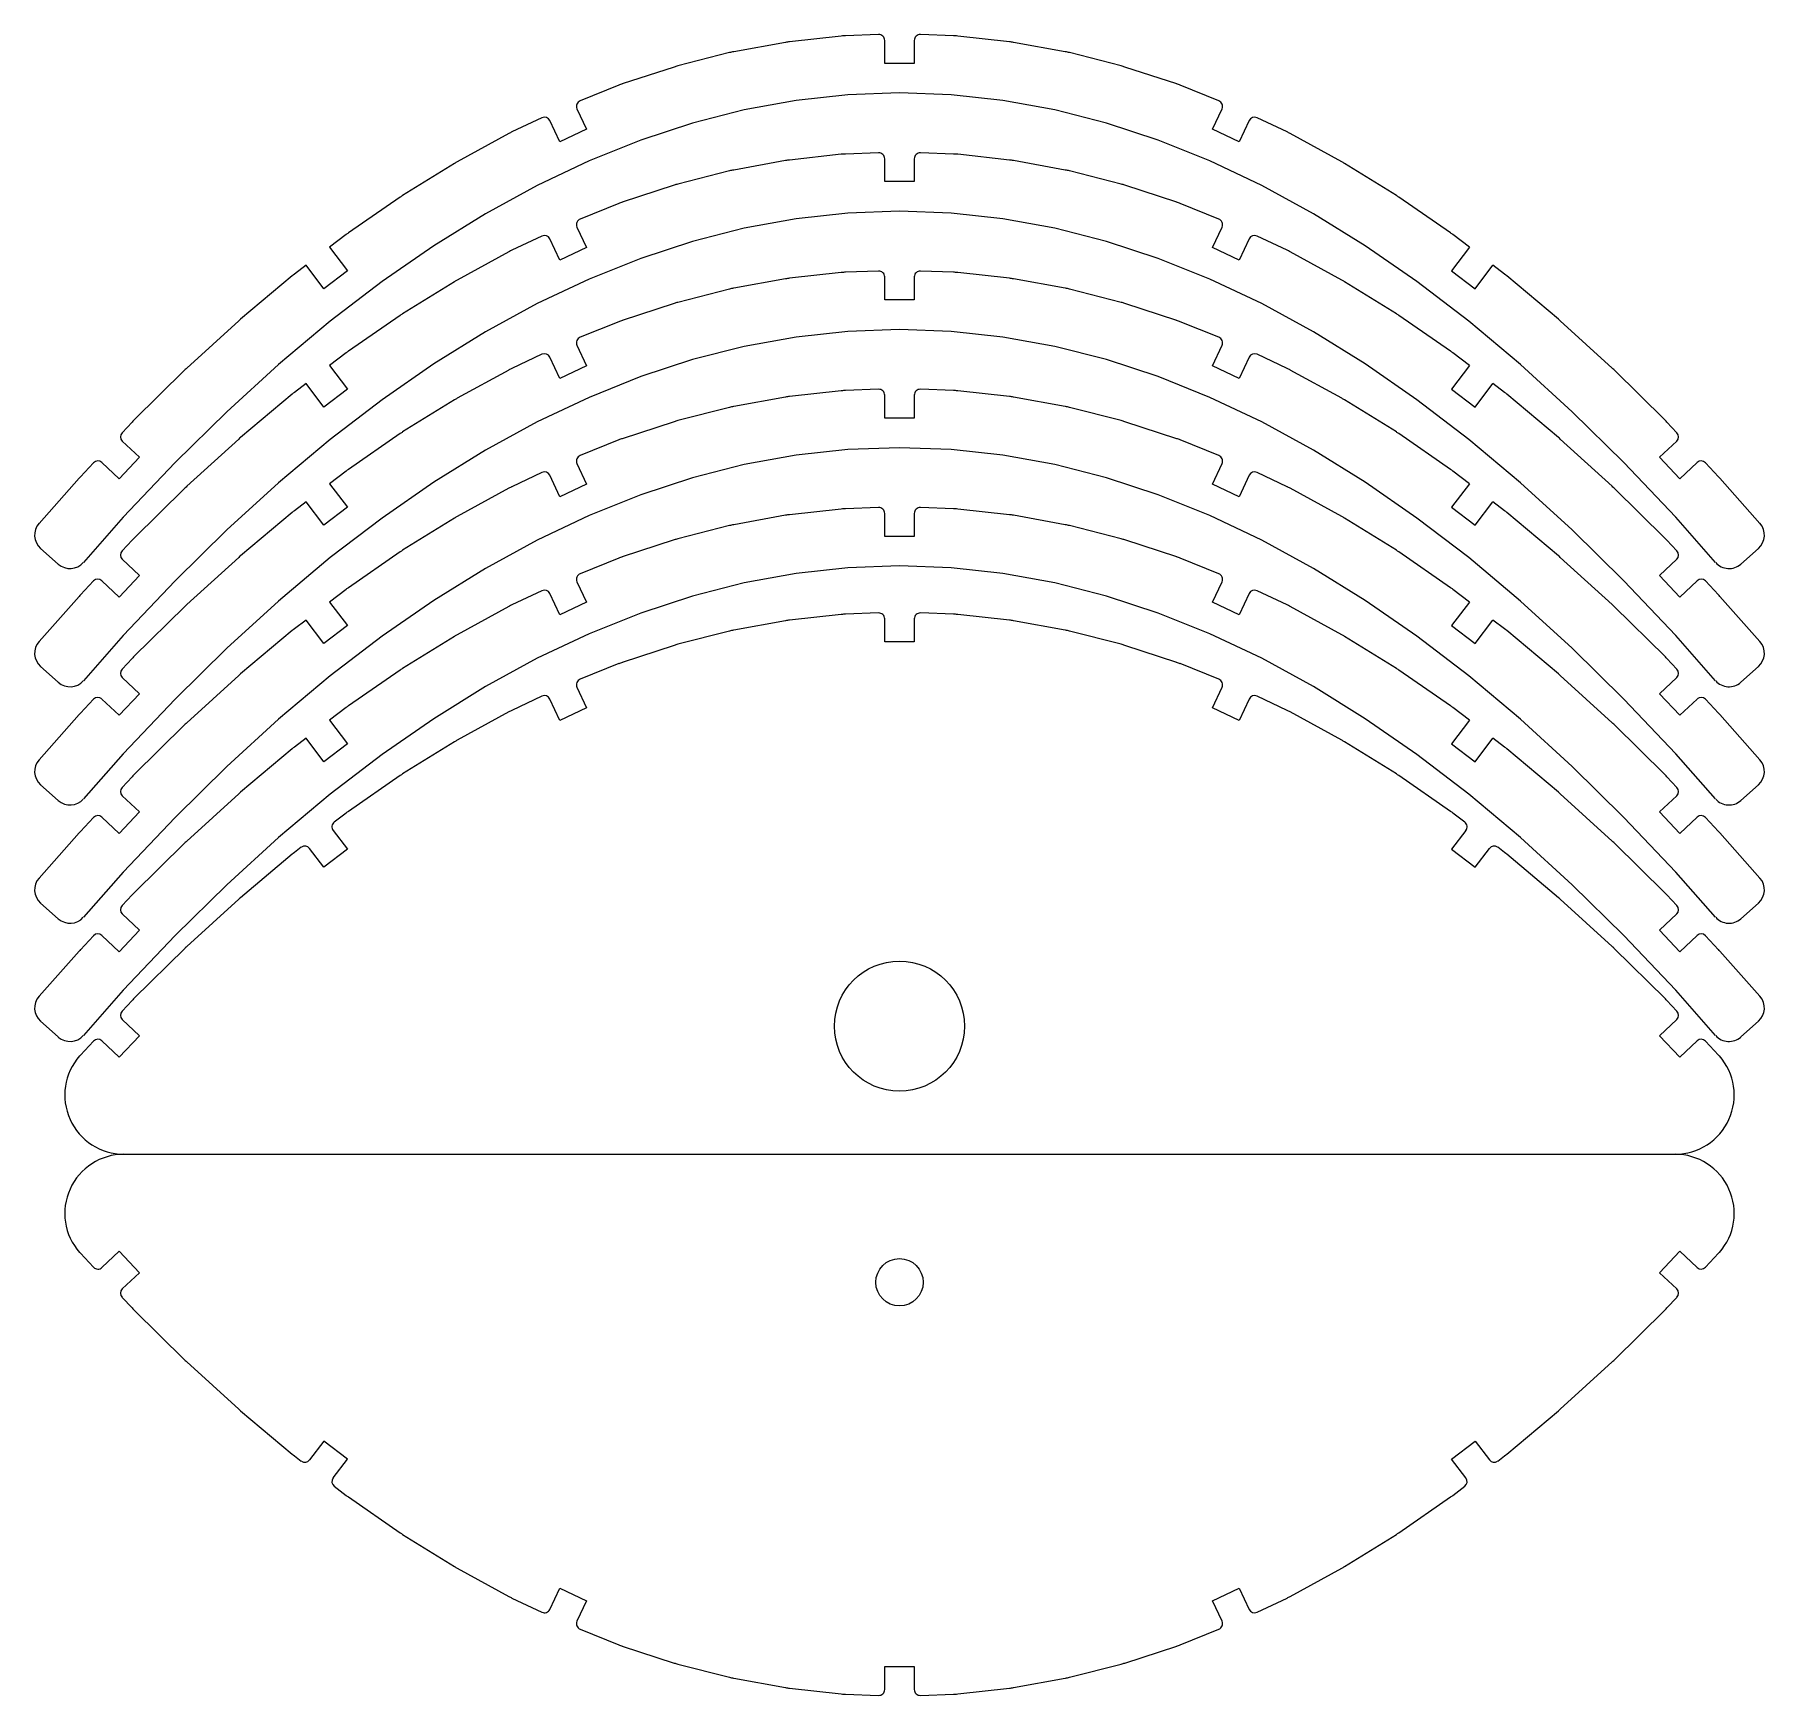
# Model space of a CAD drawing. Header units: millimetres. Extents: x 4 to 296, y 4 to 285.
import ezdxf

# ---------------------------------------------------------------- set-up
doc = ezdxf.new("R2010")
doc.units = ezdxf.units.MM
for name, color, linetype, lineweight, true_color in [('Rib', 7, 'CONTINUOUS', 0, 0x000000), ('Side - Angle', 7, 'CONTINUOUS', 0, 0x000000), ('Side - Rotation', 7, 'CONTINUOUS', 0, 0x000000)]:
    doc.layers.add(name, color=color, linetype=linetype, lineweight=lineweight, true_color=true_color)

msp = doc.modelspace()

# ---------------------------------------------------------------- linework, layer by layer
at = {"layer": 'Rib'}
for p, q in [((130.71, 283.84), (121.96, 282.24)), ((140.16, 284.9), (131.41, 283.94)), ((146.46, 285.15), (140.89, 284.95)), ((147.5, 280.28), (147.5, 284.16)), ((152.5, 284.16), (152.5, 280.28)), ((159.11, 284.95), (153.54, 285.15)), ((168.59, 283.94), (159.84, 284.9)), ((178.04, 282.24), (169.29, 283.84)), ((121.28, 282.1), (112.53, 279.86)), ((187.47, 279.86), (178.72, 282.1)), ((111.88, 279.67), (103.13, 276.8)), ((152.5, 280.28), (147.5, 280.28)), ((196.87, 276.8), (188.12, 279.67)), ((102.53, 276.58), (95.98, 273.96)), ((150, 275.28), (141.25, 274.96)), ((158.75, 274.96), (150, 275.28)), ((204.02, 273.96), (197.47, 276.58)), ((95.45, 272.6), (97.1, 269.13)), ((123.75, 272.41), (115, 270.17)), ((132.5, 274), (123.75, 272.41)), ((141.25, 274.96), (132.5, 274)), ((167.5, 274), (158.75, 274.96)), ((176.25, 272.41), (167.5, 274)), ((185, 270.17), (176.25, 272.41)), ((202.9, 269.13), (204.55, 272.6)), ((89.53, 271.08), (84.47, 268.68)), ((92.58, 266.99), (90.86, 270.61)), ((97.1, 269.13), (92.58, 266.99)), ((115, 270.17), (106.25, 267.3)), ((193.75, 267.3), (185, 270.17)), ((207.42, 266.99), (202.9, 269.13)), ((209.14, 270.61), (207.42, 266.99)), ((215.53, 268.68), (210.47, 271.08)), ((83.95, 268.42), (75.2, 263.63)), ((106.25, 267.3), (97.5, 263.79)), ((202.5, 263.79), (193.75, 267.3)), ((224.8, 263.63), (216.05, 268.42)), ((74.73, 263.36), (65.98, 257.94)), ((97.5, 263.79), (88.75, 259.65)), ((130.71, 263.84), (121.96, 262.24)), ((140.16, 264.9), (131.41, 263.94)), ((146.46, 265.15), (140.89, 264.95)), ((147.5, 260.28), (147.5, 264.16)), ((152.5, 264.16), (152.5, 260.28)), ((159.11, 264.95), (153.54, 265.15)), ((168.59, 263.94), (159.84, 264.9)), ((178.04, 262.24), (169.29, 263.84)), ((211.25, 259.65), (202.5, 263.79)), ((234.02, 257.94), (225.27, 263.36)), ((121.28, 262.1), (112.53, 259.86)), ((187.47, 259.86), (178.72, 262.1)), ((65.56, 257.66), (56.81, 251.6)), ((88.75, 259.65), (80, 254.86)), ((111.88, 259.67), (103.13, 256.8)), ((152.5, 260.28), (147.5, 260.28)), ((196.87, 256.8), (188.12, 259.67)), ((220, 254.86), (211.25, 259.65)), ((243.19, 251.6), (234.44, 257.66)), ((80, 254.86), (71.25, 249.44)), ((102.53, 256.58), (95.98, 253.96)), ((141.25, 254.96), (132.5, 254)), ((150, 255.28), (141.25, 254.96)), ((158.75, 254.96), (150, 255.28)), ((167.5, 254), (158.75, 254.96)), ((204.02, 253.96), (197.47, 256.58)), ((228.75, 249.44), (220, 254.86)), ((95.45, 252.6), (97.1, 249.13)), ((123.75, 252.41), (115, 250.17)), ((132.5, 254), (123.75, 252.41)), ((176.25, 252.41), (167.5, 254)), ((185, 250.17), (176.25, 252.41)), ((202.9, 249.13), (204.55, 252.6)), ((56.42, 251.32), (53.61, 249.17)), ((53.61, 249.17), (56.65, 245.2)), ((71.25, 249.44), (62.5, 243.38)), ((89.53, 251.08), (84.47, 248.68)), ((92.58, 246.99), (90.86, 250.61)), ((97.1, 249.13), (92.58, 246.99)), ((115, 250.17), (106.25, 247.3)), ((193.75, 247.3), (185, 250.17)), ((207.42, 246.99), (202.9, 249.13)), ((209.14, 250.61), (207.42, 246.99)), ((215.53, 248.68), (210.47, 251.08)), ((237.5, 243.38), (228.75, 249.44)), ((246.39, 249.17), (243.35, 245.2)), ((246.39, 249.17), (243.58, 251.32)), ((49.64, 246.13), (47.67, 244.62)), ((52.68, 242.16), (49.64, 246.13)), ((83.95, 248.42), (75.2, 243.63)), ((106.25, 247.3), (97.5, 243.79)), ((202.5, 243.79), (193.75, 247.3)), ((224.8, 243.63), (216.05, 248.42)), ((247.32, 242.16), (250.36, 246.13)), ((252.33, 244.62), (250.36, 246.13)), ((47.32, 244.34), (38.57, 237)), ((56.65, 245.2), (52.68, 242.16)), ((62.5, 243.38), (53.75, 236.68)), ((74.73, 243.36), (65.98, 237.94)), ((97.5, 243.79), (88.75, 239.65)), ((130.71, 243.84), (121.96, 242.24)), ((140.16, 244.9), (131.41, 243.94)), ((146.46, 245.15), (140.89, 244.95)), ((147.5, 240.28), (147.5, 244.16)), ((152.5, 244.16), (152.5, 240.28)), ((159.11, 244.95), (153.54, 245.15)), ((168.59, 243.94), (159.84, 244.9)), ((178.04, 242.24), (169.29, 243.84)), ((211.25, 239.65), (202.5, 243.79)), ((234.02, 237.94), (225.27, 243.36)), ((246.25, 236.68), (237.5, 243.38)), ((243.35, 245.2), (247.32, 242.16)), ((261.43, 237), (252.68, 244.34)), ((121.28, 242.1), (112.53, 239.86)), ((152.5, 240.28), (147.5, 240.28)), ((187.47, 239.86), (178.72, 242.1)), ((65.56, 237.66), (56.81, 231.6)), ((88.75, 239.65), (80, 234.86)), ((111.88, 239.67), (103.13, 236.8)), ((196.87, 236.8), (188.12, 239.67)), ((220, 234.86), (211.25, 239.65)), ((243.19, 231.6), (234.44, 237.66)), ((38.26, 236.73), (29.51, 228.75)), ((53.75, 236.68), (45, 229.34)), ((80, 234.86), (71.25, 229.44)), ((102.53, 236.58), (95.98, 233.96)), ((141.25, 234.96), (132.5, 234)), ((150, 235.28), (141.25, 234.96)), ((158.75, 234.96), (150, 235.28)), ((167.5, 234), (158.75, 234.96)), ((204.02, 233.96), (197.47, 236.58)), ((228.75, 229.44), (220, 234.86)), ((255, 229.34), (246.25, 236.68)), ((270.49, 228.75), (261.74, 236.73)), ((56.42, 231.32), (53.61, 229.17)), ((89.53, 231.08), (84.47, 228.68)), ((95.45, 232.6), (97.1, 229.13)), ((123.75, 232.41), (115, 230.17)), ((132.5, 234), (123.75, 232.41)), ((176.25, 232.41), (167.5, 234)), ((185, 230.17), (176.25, 232.41)), ((202.9, 229.13), (204.55, 232.6)), ((215.53, 228.68), (210.47, 231.08)), ((246.39, 229.17), (243.58, 231.32)), ((29.23, 228.49), (20.48, 219.88)), ((45, 229.34), (36.25, 221.36)), ((53.61, 229.17), (56.65, 225.2)), ((71.25, 229.44), (62.5, 223.38)), ((83.95, 228.42), (75.2, 223.63)), ((92.58, 226.99), (90.86, 230.61)), ((97.1, 229.13), (92.58, 226.99)), ((115, 230.17), (106.25, 227.3)), ((193.75, 227.3), (185, 230.17)), ((207.42, 226.99), (202.9, 229.13)), ((209.14, 230.61), (207.42, 226.99)), ((224.8, 223.63), (216.05, 228.42)), ((237.5, 223.38), (228.75, 229.44)), ((246.39, 229.17), (243.35, 225.2)), ((263.75, 221.36), (255, 229.34)), ((279.52, 219.88), (270.77, 228.49)), ((49.64, 226.13), (47.67, 224.62)), ((52.68, 222.16), (49.64, 226.13)), ((106.25, 227.3), (97.5, 223.79)), ((202.5, 223.79), (193.75, 227.3)), ((247.32, 222.16), (250.36, 226.13)), ((252.33, 224.62), (250.36, 226.13)), ((47.32, 224.34), (38.57, 217)), ((56.65, 225.2), (52.68, 222.16)), ((62.5, 223.38), (53.75, 216.68)), ((74.73, 223.36), (65.98, 217.94)), ((97.5, 223.79), (88.75, 219.65)), ((130.71, 223.84), (121.96, 222.24)), ((140.16, 224.9), (131.41, 223.94)), ((146.46, 225.15), (140.89, 224.95)), ((147.5, 220.28), (147.5, 224.16)), ((152.5, 224.16), (152.5, 220.28)), ((159.11, 224.95), (153.54, 225.15)), ((168.59, 223.94), (159.84, 224.9)), ((178.04, 222.24), (169.29, 223.84)), ((211.25, 219.65), (202.5, 223.79)), ((234.02, 217.94), (225.27, 223.36)), ((246.25, 216.68), (237.5, 223.38)), ((243.35, 225.2), (247.32, 222.16)), ((261.43, 217), (252.68, 224.34)), ((20.23, 219.62), (18.53, 217.82)), ((36.25, 221.36), (27.5, 212.75)), ((88.75, 219.65), (80, 214.86)), ((111.88, 219.67), (103.13, 216.8)), ((121.28, 222.1), (112.53, 219.86)), ((152.5, 220.28), (147.5, 220.28)), ((187.47, 219.86), (178.72, 222.1)), ((196.87, 216.8), (188.12, 219.67)), ((220, 214.86), (211.25, 219.65)), ((272.5, 212.75), (263.75, 221.36)), ((281.47, 217.82), (279.77, 219.62)), ((38.26, 216.73), (29.51, 208.75)), ((53.75, 216.68), (45, 209.34)), ((65.56, 217.66), (56.81, 211.6)), ((102.53, 216.58), (95.98, 213.96)), ((204.02, 213.96), (197.47, 216.58)), ((243.19, 211.6), (234.44, 217.66)), ((255, 209.34), (246.25, 216.68)), ((270.49, 208.75), (261.74, 216.73)), ((21.48, 213.66), (18.04, 210.02)), ((18.57, 216.41), (21.48, 213.66)), ((80, 214.86), (71.25, 209.44)), ((132.5, 214), (123.75, 212.41)), ((141.25, 214.96), (132.5, 214)), ((150, 215.28), (141.25, 214.96)), ((158.75, 214.96), (150, 215.28)), ((167.5, 214), (158.75, 214.96)), ((176.25, 212.41), (167.5, 214)), ((228.75, 209.44), (220, 214.86)), ((278.52, 213.66), (281.43, 216.41)), ((281.96, 210.02), (278.52, 213.66)), ((13.72, 212.73), (11.48, 210.37)), ((18.04, 210.02), (15.13, 212.77)), ((27.5, 212.75), (18.75, 203.5)), ((56.42, 211.32), (53.61, 209.17)), ((89.53, 211.08), (84.47, 208.68)), ((92.58, 206.99), (90.86, 210.61)), ((95.45, 212.6), (97.1, 209.13)), ((123.75, 212.41), (115, 210.17)), ((185, 210.17), (176.25, 212.41)), ((202.9, 209.13), (204.55, 212.6)), ((209.14, 210.61), (207.42, 206.99)), ((215.53, 208.68), (210.47, 211.08)), ((246.39, 209.17), (243.58, 211.32)), ((281.25, 203.5), (272.5, 212.75)), ((284.87, 212.77), (281.96, 210.02)), ((288.52, 210.37), (286.28, 212.73)), ((11.26, 210.13), (4.5, 202.48)), ((29.23, 208.49), (20.48, 199.88)), ((45, 209.34), (36.25, 201.36)), ((53.61, 209.17), (56.65, 205.2)), ((71.25, 209.44), (62.5, 203.38)), ((83.95, 208.42), (75.2, 203.63)), ((97.1, 209.13), (92.58, 206.99)), ((115, 210.17), (106.25, 207.3)), ((193.75, 207.3), (185, 210.17)), ((207.42, 206.99), (202.9, 209.13)), ((224.8, 203.63), (216.05, 208.42)), ((237.5, 203.38), (228.75, 209.44)), ((246.39, 209.17), (243.35, 205.2)), ((263.75, 201.36), (255, 209.34)), ((279.52, 199.88), (270.77, 208.49)), ((295.5, 202.48), (288.74, 210.13)), ((49.64, 206.13), (47.67, 204.62)), ((52.68, 202.16), (49.64, 206.13)), ((56.65, 205.2), (52.68, 202.16)), ((106.25, 207.3), (97.5, 203.79)), ((140.16, 204.9), (131.41, 203.94)), ((146.46, 205.15), (140.89, 204.95)), ((159.11, 204.95), (153.54, 205.15)), ((168.59, 203.94), (159.84, 204.9)), ((202.5, 203.79), (193.75, 207.3)), ((243.35, 205.2), (247.32, 202.16)), ((247.32, 202.16), (250.36, 206.13)), ((252.33, 204.62), (250.36, 206.13)), ((18.75, 203.5), (11.99, 195.86)), ((47.32, 204.34), (38.57, 197)), ((62.5, 203.38), (53.75, 196.68)), ((74.73, 203.36), (65.98, 197.94)), ((97.5, 203.79), (88.75, 199.65)), ((121.28, 202.1), (112.53, 199.86)), ((130.71, 203.84), (121.96, 202.24)), ((147.5, 200.28), (147.5, 204.16)), ((152.5, 204.16), (152.5, 200.28)), ((178.04, 202.24), (169.29, 203.84)), ((187.47, 199.86), (178.72, 202.1)), ((211.25, 199.65), (202.5, 203.79)), ((234.02, 197.94), (225.27, 203.36)), ((246.25, 196.68), (237.5, 203.38)), ((261.43, 197), (252.68, 204.34)), ((288.01, 195.86), (281.25, 203.5)), ((20.23, 199.62), (18.53, 197.82)), ((36.25, 201.36), (27.5, 192.75)), ((88.75, 199.65), (80, 194.86)), ((111.88, 199.67), (103.13, 196.8)), ((152.5, 200.28), (147.5, 200.28)), ((196.87, 196.8), (188.12, 199.67)), ((220, 194.86), (211.25, 199.65)), ((272.5, 192.75), (263.75, 201.36)), ((281.47, 197.82), (279.77, 199.62)), ((7.75, 195.6), (4.76, 198.25)), ((18.57, 196.41), (21.48, 193.66)), ((38.26, 196.73), (29.51, 188.75)), ((53.75, 196.68), (45, 189.34)), ((65.56, 197.66), (56.81, 191.6)), ((102.53, 196.58), (95.98, 193.96)), ((204.02, 193.96), (197.47, 196.58)), ((243.19, 191.6), (234.44, 197.66)), ((255, 189.34), (246.25, 196.68)), ((270.49, 188.75), (261.74, 196.73)), ((278.52, 193.66), (281.43, 196.41)), ((295.24, 198.25), (292.25, 195.6)), ((21.48, 193.66), (18.04, 190.02)), ((80, 194.86), (71.25, 189.44)), ((132.5, 194), (123.75, 192.41)), ((141.25, 194.96), (132.5, 194)), ((150, 195.28), (141.25, 194.96)), ((158.75, 194.96), (150, 195.28)), ((167.5, 194), (158.75, 194.96)), ((176.25, 192.41), (167.5, 194)), ((228.75, 189.44), (220, 194.86)), ((281.96, 190.02), (278.52, 193.66)), ((13.72, 192.73), (11.48, 190.37)), ((18.04, 190.02), (15.13, 192.77)), ((27.5, 192.75), (18.75, 183.5)), ((56.42, 191.32), (53.61, 189.17)), ((89.53, 191.08), (84.47, 188.68)), ((92.58, 186.99), (90.86, 190.61)), ((95.45, 192.6), (97.1, 189.13)), ((115, 190.17), (106.25, 187.3)), ((123.75, 192.41), (115, 190.17)), ((185, 190.17), (176.25, 192.41)), ((193.75, 187.3), (185, 190.17)), ((202.9, 189.13), (204.55, 192.6)), ((209.14, 190.61), (207.42, 186.99)), ((215.53, 188.68), (210.47, 191.08)), ((246.39, 189.17), (243.58, 191.32)), ((281.25, 183.5), (272.5, 192.75)), ((284.87, 192.77), (281.96, 190.02)), ((288.52, 190.37), (286.28, 192.73)), ((11.26, 190.13), (4.5, 182.48)), ((29.23, 188.49), (20.48, 179.88)), ((45, 189.34), (36.25, 181.36)), ((53.61, 189.17), (56.65, 185.2)), ((71.25, 189.44), (62.5, 183.38)), ((83.95, 188.42), (75.2, 183.63)), ((97.1, 189.13), (92.58, 186.99)), ((106.25, 187.3), (97.5, 183.79)), ((202.5, 183.79), (193.75, 187.3)), ((207.42, 186.99), (202.9, 189.13)), ((224.8, 183.63), (216.05, 188.42)), ((237.5, 183.38), (228.75, 189.44)), ((246.39, 189.17), (243.35, 185.2)), ((263.75, 181.36), (255, 189.34)), ((279.52, 179.88), (270.77, 188.49)), ((295.5, 182.48), (288.74, 190.13)), ((47.32, 184.34), (38.57, 177)), ((49.64, 186.13), (47.67, 184.62)), ((52.68, 182.16), (49.64, 186.13)), ((56.65, 185.2), (52.68, 182.16)), ((243.35, 185.2), (247.32, 182.16)), ((247.32, 182.16), (250.36, 186.13)), ((252.33, 184.62), (250.36, 186.13)), ((261.43, 177), (252.68, 184.34)), ((18.75, 183.5), (11.99, 175.86)), ((36.25, 181.36), (27.5, 172.75)), ((62.5, 183.38), (53.75, 176.68)), ((74.73, 183.36), (65.98, 177.94)), ((97.5, 183.79), (88.75, 179.65)), ((211.25, 179.65), (202.5, 183.79)), ((234.02, 177.94), (225.27, 183.36)), ((246.25, 176.68), (237.5, 183.38)), ((272.5, 172.75), (263.75, 181.36)), ((288.01, 175.86), (281.25, 183.5)), ((20.23, 179.62), (18.53, 177.82)), ((88.75, 179.65), (80, 174.86)), ((220, 174.86), (211.25, 179.65)), ((281.47, 177.82), (279.77, 179.62)), ((7.75, 175.6), (4.76, 178.25)), ((18.57, 176.41), (21.48, 173.66)), ((38.26, 176.73), (29.51, 168.75)), ((53.75, 176.68), (45, 169.34)), ((65.56, 177.66), (56.81, 171.6)), ((243.19, 171.6), (234.44, 177.66)), ((255, 169.34), (246.25, 176.68)), ((270.49, 168.75), (261.74, 176.73)), ((278.52, 173.66), (281.43, 176.41)), ((295.24, 178.25), (292.25, 175.6)), ((13.72, 172.73), (11.48, 170.37)), ((18.04, 170.02), (15.13, 172.77)), ((21.48, 173.66), (18.04, 170.02)), ((27.5, 172.75), (18.75, 163.5)), ((80, 174.86), (71.25, 169.44)), ((228.75, 169.44), (220, 174.86)), ((281.25, 163.5), (272.5, 172.75)), ((281.96, 170.02), (278.52, 173.66)), ((284.87, 172.77), (281.96, 170.02)), ((288.52, 170.37), (286.28, 172.73)), ((11.26, 170.13), (4.5, 162.48)), ((56.42, 171.32), (53.61, 169.17)), ((246.39, 169.17), (243.58, 171.32)), ((295.5, 162.48), (288.74, 170.13)), ((29.23, 168.49), (20.48, 159.88)), ((45, 169.34), (36.25, 161.36)), ((53.61, 169.17), (56.65, 165.2)), ((71.25, 169.44), (62.5, 163.38)), ((237.5, 163.38), (228.75, 169.44)), ((246.39, 169.17), (243.35, 165.2)), ((263.75, 161.36), (255, 169.34)), ((279.52, 159.88), (270.77, 168.49)), ((47.32, 164.34), (38.57, 157)), ((49.64, 166.13), (47.67, 164.62)), ((52.68, 162.16), (49.64, 166.13)), ((56.65, 165.2), (52.68, 162.16)), ((243.35, 165.2), (247.32, 162.16)), ((247.32, 162.16), (250.36, 166.13)), ((252.33, 164.62), (250.36, 166.13)), ((261.43, 157), (252.68, 164.34)), ((18.75, 163.5), (11.99, 155.86)), ((36.25, 161.36), (27.5, 152.75)), ((62.5, 163.38), (53.75, 156.68)), ((246.25, 156.68), (237.5, 163.38)), ((272.5, 152.75), (263.75, 161.36)), ((288.01, 155.86), (281.25, 163.5)), ((7.75, 155.6), (4.76, 158.25)), ((20.23, 159.62), (18.53, 157.82)), ((281.47, 157.82), (279.77, 159.62)), ((295.24, 158.25), (292.25, 155.6)), ((18.57, 156.41), (21.48, 153.66)), ((38.26, 156.73), (29.51, 148.75)), ((53.75, 156.68), (45, 149.34)), ((255, 149.34), (246.25, 156.68)), ((270.49, 148.75), (261.74, 156.73)), ((278.52, 153.66), (281.43, 156.41)), ((13.72, 152.73), (11.48, 150.37)), ((18.04, 150.02), (15.13, 152.77)), ((21.48, 153.66), (18.04, 150.02)), ((27.5, 152.75), (18.75, 143.5)), ((281.25, 143.5), (272.5, 152.75)), ((281.96, 150.02), (278.52, 153.66)), ((284.87, 152.77), (281.96, 150.02)), ((288.52, 150.37), (286.28, 152.73)), ((11.26, 150.13), (4.5, 142.48)), ((45, 149.34), (36.25, 141.36)), ((263.75, 141.36), (255, 149.34)), ((295.5, 142.48), (288.74, 150.13)), ((29.23, 148.49), (20.48, 139.88)), ((279.52, 139.88), (270.77, 148.49)), ((18.75, 143.5), (11.99, 135.86)), ((288.01, 135.86), (281.25, 143.5)), ((36.25, 141.36), (27.5, 132.75)), ((272.5, 132.75), (263.75, 141.36)), ((7.75, 135.6), (4.76, 138.25)), ((20.23, 139.62), (18.53, 137.82)), ((281.47, 137.82), (279.77, 139.62)), ((295.24, 138.25), (292.25, 135.6)), ((18.57, 136.41), (21.48, 133.66)), ((278.52, 133.66), (281.43, 136.41)), ((13.72, 132.73), (11.48, 130.37)), ((18.04, 130.02), (15.13, 132.77)), ((21.48, 133.66), (18.04, 130.02)), ((27.5, 132.75), (18.75, 123.5)), ((281.25, 123.5), (272.5, 132.75)), ((281.96, 130.02), (278.52, 133.66)), ((284.87, 132.77), (281.96, 130.02)), ((288.52, 130.37), (286.28, 132.73)), ((11.26, 130.13), (4.5, 122.48)), ((295.5, 122.48), (288.74, 130.13)), ((18.75, 123.5), (11.99, 115.86)), ((288.01, 115.86), (281.25, 123.5)), ((7.75, 115.6), (4.76, 118.25)), ((295.24, 118.25), (292.25, 115.6))]:
    msp.add_line(p, q, dxfattribs=at)
for centre, radius, start, end in [((132.5, 274), 10, 96.2419, 100.3311), ((141.25, 274.96), 10, 92.088, 96.2419), ((146.5, 284.16), 1, 360, 92.088), ((153.5, 284.16), 1, 87.912, 180), ((158.75, 274.96), 10, 83.7581, 87.912), ((167.5, 274), 10, 79.6689, 83.7581), ((123.75, 272.41), 10, 100.3311, 104.3168), ((176.25, 272.41), 10, 75.6832, 79.6689), ((115, 270.17), 10, 104.3168, 108.166), ((185, 270.17), 10, 71.834, 75.6832), ((106.25, 267.3), 10, 108.166, 111.8528), ((193.75, 267.3), 10, 68.1472, 71.834), ((96.36, 273.03), 1, 111.8528, 205.359), ((203.64, 273.03), 1, 334.641, 68.1472), ((89.96, 270.18), 1, 25.359, 115.359), ((210.04, 270.18), 1, 64.641, 154.641), ((88.75, 259.65), 10, 115.359, 118.6731), ((211.25, 259.65), 10, 61.3269, 64.641), ((80, 254.86), 10, 118.6731, 121.7903), ((132.5, 254), 10, 96.2419, 100.3311), ((141.25, 254.96), 10, 92.088, 96.2419), ((146.5, 264.16), 1, 360, 92.088), ((153.5, 264.16), 1, 87.912, 180), ((158.75, 254.96), 10, 83.7581, 87.912), ((167.5, 254), 10, 79.6689, 83.7581), ((220, 254.86), 10, 58.2097, 61.3269), ((123.75, 252.41), 10, 100.3311, 104.3168), ((176.25, 252.41), 10, 75.6832, 79.6689), ((71.25, 249.44), 10, 121.7903, 124.7107), ((115, 250.17), 10, 104.3168, 108.166), ((185, 250.17), 10, 71.834, 75.6832), ((228.75, 249.44), 10, 55.2893, 58.2097), ((106.25, 247.3), 10, 108.166, 111.8528), ((193.75, 247.3), 10, 68.1472, 71.834), ((62.5, 243.38), 10, 124.7107, 127.4386), ((96.36, 253.03), 1, 111.8528, 205.359), ((203.64, 253.03), 1, 334.641, 68.1472), ((237.5, 243.38), 10, 52.5614, 55.2893), ((88.75, 239.65), 10, 115.359, 118.6731), ((89.96, 250.18), 1, 25.359, 115.359), ((210.04, 250.18), 1, 64.641, 154.641), ((211.25, 239.65), 10, 61.3269, 64.641), ((53.75, 236.68), 10, 127.4386, 129.9812), ((80, 234.86), 10, 118.6731, 121.7903), ((132.5, 234), 10, 96.2419, 100.3311), ((141.25, 234.96), 10, 92.088, 96.2419), ((146.5, 244.16), 1, 360, 92.088), ((153.5, 244.16), 1, 87.912, 180), ((158.75, 234.96), 10, 83.7581, 87.912), ((167.5, 234), 10, 79.6689, 83.7581), ((220, 234.86), 10, 58.2097, 61.3269), ((246.25, 236.68), 10, 50.0188, 52.5614), ((115, 230.17), 10, 104.3168, 108.166), ((123.75, 232.41), 10, 100.3311, 104.3168), ((176.25, 232.41), 10, 75.6832, 79.6689), ((185, 230.17), 10, 71.834, 75.6832), ((45, 229.34), 10, 129.9812, 132.3479), ((71.25, 229.44), 10, 121.7903, 124.7107), ((228.75, 229.44), 10, 55.2893, 58.2097), ((255, 229.34), 10, 47.6521, 50.0188), ((106.25, 227.3), 10, 108.166, 111.8528), ((193.75, 227.3), 10, 68.1472, 71.834), ((62.5, 223.38), 10, 124.7107, 127.4386), ((89.96, 230.18), 1, 25.359, 115.359), ((96.36, 233.03), 1, 111.8528, 205.359), ((203.64, 233.03), 1, 334.641, 68.1472), ((210.04, 230.18), 1, 64.641, 154.641), ((237.5, 223.38), 10, 52.5614, 55.2893), ((36.25, 221.36), 10, 132.3479, 134.5489), ((88.75, 219.65), 10, 115.359, 118.6731), ((211.25, 219.65), 10, 61.3269, 64.641), ((263.75, 221.36), 10, 45.4511, 47.6521), ((53.75, 216.68), 10, 127.4386, 129.9812), ((80, 214.86), 10, 118.6731, 121.7903), ((132.5, 214), 10, 96.2419, 100.3311), ((141.25, 214.96), 10, 92.088, 96.2419), ((146.5, 224.16), 1, 360, 92.088), ((153.5, 224.16), 1, 87.912, 180), ((158.75, 214.96), 10, 83.7581, 87.912), ((167.5, 214), 10, 79.6689, 83.7581), ((220, 214.86), 10, 58.2097, 61.3269), ((246.25, 216.68), 10, 50.0188, 52.5614), ((27.5, 212.75), 10, 134.5489, 136.5952), ((115, 210.17), 10, 104.3168, 108.166), ((123.75, 212.41), 10, 100.3311, 104.3168), ((176.25, 212.41), 10, 75.6832, 79.6689), ((185, 210.17), 10, 71.834, 75.6832), ((272.5, 212.75), 10, 43.4048, 45.4511), ((19.26, 217.13), 1, 136.5952, 226.5952), ((45, 209.34), 10, 129.9812, 132.3479), ((71.25, 209.44), 10, 121.7903, 124.7107), ((106.25, 207.3), 10, 108.166, 111.8528), ((193.75, 207.3), 10, 68.1472, 71.834), ((228.75, 209.44), 10, 55.2893, 58.2097), ((255, 209.34), 10, 47.6521, 50.0188), ((280.74, 217.13), 1, 313.4048, 43.4048), ((96.36, 213.03), 1, 111.8528, 205.359), ((203.64, 213.03), 1, 334.641, 68.1472), ((14.45, 212.05), 1, 46.5952, 136.5952), ((62.5, 203.38), 10, 124.7107, 127.4386), ((89.96, 210.18), 1, 25.359, 115.359), ((210.04, 210.18), 1, 64.641, 154.641), ((237.5, 203.38), 10, 52.5614, 55.2893), ((285.55, 212.05), 1, 43.4048, 133.4048), ((18.75, 203.5), 10, 136.5952, 138.4978), ((36.25, 201.36), 10, 132.3479, 134.5489), ((88.75, 199.65), 10, 115.359, 118.6731), ((211.25, 199.65), 10, 61.3269, 64.641), ((263.75, 201.36), 10, 45.4511, 47.6521), ((281.25, 203.5), 10, 41.5022, 43.4048), ((141.25, 194.96), 10, 92.088, 96.2419), ((146.5, 204.16), 1, 360, 92.088), ((153.5, 204.16), 1, 87.912, 180), ((158.75, 194.96), 10, 83.7581, 87.912), ((6.75, 200.5), 3, 138.4978, 228.4978), ((53.75, 196.68), 10, 127.4386, 129.9812), ((80, 194.86), 10, 118.6731, 121.7903), ((123.75, 192.41), 10, 100.3311, 104.3168), ((132.5, 194), 10, 96.2419, 100.3311), ((167.5, 194), 10, 79.6689, 83.7581), ((176.25, 192.41), 10, 75.6832, 79.6689), ((220, 194.86), 10, 58.2097, 61.3269), ((246.25, 196.68), 10, 50.0188, 52.5614), ((293.25, 200.5), 3, 311.5022, 41.5022), ((27.5, 192.75), 10, 134.5489, 136.5952), ((115, 190.17), 10, 104.3168, 108.166), ((185, 190.17), 10, 71.834, 75.6832), ((272.5, 192.75), 10, 43.4048, 45.4511), ((19.26, 197.13), 1, 136.5952, 226.5952), ((45, 189.34), 10, 129.9812, 132.3479), ((71.25, 189.44), 10, 121.7903, 124.7107), ((106.25, 187.3), 10, 108.166, 111.8528), ((193.75, 187.3), 10, 68.1472, 71.834), ((228.75, 189.44), 10, 55.2893, 58.2097), ((255, 189.34), 10, 47.6521, 50.0188), ((280.74, 197.13), 1, 313.4048, 43.4048), ((9.74, 197.84), 3, 228.4978, 318.4978), ((96.36, 193.03), 1, 111.8528, 205.359), ((203.64, 193.03), 1, 334.641, 68.1472), ((290.26, 197.84), 3, 221.5022, 311.5022), ((18.75, 183.5), 10, 136.5952, 138.4978), ((14.45, 192.05), 1, 46.5952, 136.5952), ((62.5, 183.38), 10, 124.7107, 127.4386), ((89.96, 190.18), 1, 25.359, 115.359), ((210.04, 190.18), 1, 64.641, 154.641), ((237.5, 183.38), 10, 52.5614, 55.2893), ((285.55, 192.05), 1, 43.4048, 133.4048), ((281.25, 183.5), 10, 41.5022, 43.4048), ((36.25, 181.36), 10, 132.3479, 134.5489), ((88.75, 179.65), 10, 115.359, 118.6731), ((211.25, 179.65), 10, 61.3269, 64.641), ((263.75, 181.36), 10, 45.4511, 47.6521), ((53.75, 176.68), 10, 127.4386, 129.9812), ((246.25, 176.68), 10, 50.0188, 52.5614), ((6.75, 180.5), 3, 138.4978, 228.4978), ((80, 174.86), 10, 118.6731, 121.7903), ((220, 174.86), 10, 58.2097, 61.3269), ((293.25, 180.5), 3, 311.5022, 41.5022), ((27.5, 172.75), 10, 134.5489, 136.5952), ((272.5, 172.75), 10, 43.4048, 45.4511), ((9.74, 177.84), 3, 228.4978, 318.4978), ((19.26, 177.13), 1, 136.5952, 226.5952), ((45, 169.34), 10, 129.9812, 132.3479), ((71.25, 169.44), 10, 121.7903, 124.7107), ((228.75, 169.44), 10, 55.2893, 58.2097), ((255, 169.34), 10, 47.6521, 50.0188), ((280.74, 177.13), 1, 313.4048, 43.4048), ((290.26, 177.84), 3, 221.5022, 311.5022), ((14.45, 172.05), 1, 46.5952, 136.5952), ((285.55, 172.05), 1, 43.4048, 133.4048), ((18.75, 163.5), 10, 136.5952, 138.4978), ((62.5, 163.38), 10, 124.7107, 127.4386), ((237.5, 163.38), 10, 52.5614, 55.2893), ((281.25, 163.5), 10, 41.5022, 43.4048), ((36.25, 161.36), 10, 132.3479, 134.5489), ((263.75, 161.36), 10, 45.4511, 47.6521), ((53.75, 156.68), 10, 127.4386, 129.9812), ((246.25, 156.68), 10, 50.0188, 52.5614), ((6.75, 160.5), 3, 138.4978, 228.4978), ((293.25, 160.5), 3, 311.5022, 41.5022), ((27.5, 152.75), 10, 134.5489, 136.5952), ((272.5, 152.75), 10, 43.4048, 45.4511), ((9.74, 157.84), 3, 228.4978, 318.4978), ((19.26, 157.13), 1, 136.5952, 226.5952), ((45, 149.34), 10, 129.9812, 132.3479), ((255, 149.34), 10, 47.6521, 50.0188), ((280.74, 157.13), 1, 313.4048, 43.4048), ((290.26, 157.84), 3, 221.5022, 311.5022), ((14.45, 152.05), 1, 46.5952, 136.5952), ((285.55, 152.05), 1, 43.4048, 133.4048), ((18.75, 143.5), 10, 136.5952, 138.4978), ((281.25, 143.5), 10, 41.5022, 43.4048), ((36.25, 141.36), 10, 132.3479, 134.5489), ((263.75, 141.36), 10, 45.4511, 47.6521), ((6.75, 140.5), 3, 138.4978, 228.4978), ((293.25, 140.5), 3, 311.5022, 41.5022), ((19.26, 137.13), 1, 136.5952, 226.5952), ((27.5, 132.75), 10, 134.5489, 136.5952), ((272.5, 132.75), 10, 43.4048, 45.4511), ((280.74, 137.13), 1, 313.4048, 43.4048), ((9.74, 137.84), 3, 228.4978, 318.4978), ((290.26, 137.84), 3, 221.5022, 311.5022), ((14.45, 132.05), 1, 46.5952, 136.5952), ((285.55, 132.05), 1, 43.4048, 133.4048), ((18.75, 123.5), 10, 136.5952, 138.4978), ((281.25, 123.5), 10, 41.5022, 43.4048), ((6.75, 120.5), 3, 138.4978, 228.4978), ((293.25, 120.5), 3, 311.5022, 41.5022), ((9.74, 117.84), 3, 228.4978, 318.4978), ((290.26, 117.84), 3, 221.5022, 311.5022)]:
    msp.add_arc(centre, radius, start, end, dxfattribs=at)
at = {"layer": 'Side - Angle'}
for p, q in [((18.85, 95.77), (281.15, 95.77)), ((11.36, 79.15), (11.26, 79.26)), ((11.48, 79.01), (13.72, 76.65)), ((15.13, 76.61), (18.04, 79.36)), ((18.04, 79.36), (21.48, 75.73)), ((278.52, 75.73), (281.96, 79.36)), ((281.96, 79.36), (284.87, 76.61)), ((286.28, 76.65), (288.52, 79.01)), ((288.74, 79.26), (288.64, 79.15)), ((21.48, 75.73), (18.57, 72.98)), ((281.43, 72.98), (278.52, 75.73)), ((18.53, 71.56), (20.23, 69.76)), ((279.77, 69.76), (281.47, 71.56)), ((20.48, 69.51), (29.23, 60.89)), ((270.77, 60.89), (279.52, 69.51)), ((29.51, 60.63), (38.26, 52.65)), ((261.74, 52.65), (270.49, 60.63)), ((38.57, 52.38), (47.32, 45.04)), ((252.68, 45.04), (261.43, 52.38)), ((52.68, 47.23), (50.25, 44.05)), ((56.65, 44.19), (52.68, 47.23)), ((243.35, 44.19), (247.32, 47.23)), ((247.32, 47.23), (249.75, 44.05)), ((47.67, 44.77), (48.85, 43.86)), ((54.22, 41.01), (56.65, 44.19)), ((245.78, 41.01), (243.35, 44.19)), ((251.15, 43.86), (252.33, 44.77)), ((54.41, 39.61), (56.42, 38.07)), ((243.58, 38.07), (245.59, 39.61)), ((56.81, 37.79), (65.56, 31.73)), ((234.44, 31.73), (243.19, 37.79)), ((65.98, 31.45), (74.73, 26.02)), ((225.27, 26.02), (234.02, 31.45)), ((75.2, 25.75), (83.95, 20.96)), ((216.05, 20.96), (224.8, 25.75)), ((84.47, 20.7), (89.53, 18.3)), ((90.86, 18.78), (92.58, 22.39)), ((92.58, 22.39), (97.1, 20.25)), ((202.9, 20.25), (207.42, 22.39)), ((207.42, 22.39), (209.14, 18.78)), ((210.47, 18.3), (215.53, 20.7)), ((97.1, 20.25), (95.45, 16.78)), ((204.55, 16.78), (202.9, 20.25)), ((95.98, 15.42), (102.53, 12.8)), ((197.47, 12.8), (204.02, 15.42)), ((103.13, 12.58), (111.88, 9.71)), ((188.12, 9.71), (196.87, 12.58)), ((112.53, 9.52), (121.28, 7.29)), ((147.5, 9.11), (152.5, 9.11)), ((147.5, 5.23), (147.5, 9.11)), ((152.5, 9.11), (152.5, 5.23)), ((178.72, 7.29), (187.47, 9.52)), ((121.96, 7.14), (130.71, 5.54)), ((169.29, 5.54), (178.04, 7.14)), ((131.41, 5.44), (140.16, 4.48)), ((140.89, 4.43), (146.46, 4.23)), ((153.54, 4.23), (159.11, 4.43)), ((159.84, 4.48), (168.59, 5.44))]:
    msp.add_line(p, q, dxfattribs=at)
msp.add_circle((150, 74.11), 4, dxfattribs=at)
for centre, radius, start, end in [((18.85, 85.77), 10, 90, 221.5022), ((281.15, 85.77), 10, 318.4978, 90), ((18.75, 85.88), 10, 221.5022, 223.4048), ((281.25, 85.88), 10, 316.5952, 318.4978), ((14.45, 77.34), 1, 223.4048, 313.4048), ((285.55, 77.34), 1, 226.5952, 316.5952), ((19.26, 72.25), 1, 133.4048, 223.4048), ((280.74, 72.25), 1, 316.5952, 46.5952), ((27.5, 76.63), 10, 223.4048, 225.4511), ((272.5, 76.63), 10, 314.5489, 316.5952), ((36.25, 68.02), 10, 225.4511, 227.6521), ((263.75, 68.02), 10, 312.3479, 314.5489), ((45, 60.04), 10, 227.6521, 230.0188), ((255, 60.04), 10, 309.9812, 312.3479), ((53.75, 52.71), 10, 230.0188, 232.5614), ((49.46, 44.66), 1, 232.5614, 322.5614), ((250.54, 44.66), 1, 217.4386, 307.4386), ((246.25, 52.71), 10, 307.4386, 309.9812), ((55.02, 40.4), 1, 142.5614, 232.5614), ((244.98, 40.4), 1, 307.4386, 37.4386), ((62.5, 46.01), 10, 232.5614, 235.2893), ((237.5, 46.01), 10, 304.7107, 307.4386), ((71.25, 39.95), 10, 235.2893, 238.2097), ((228.75, 39.95), 10, 301.7903, 304.7107), ((80, 34.52), 10, 238.2097, 241.3269), ((220, 34.52), 10, 298.6731, 301.7903), ((88.75, 29.74), 10, 241.3269, 244.641), ((211.25, 29.74), 10, 295.359, 298.6731), ((89.96, 19.2), 1, 244.641, 334.641), ((210.04, 19.2), 1, 205.359, 295.359), ((96.36, 16.35), 1, 154.641, 248.1472), ((203.64, 16.35), 1, 291.8528, 25.359), ((106.25, 22.08), 10, 248.1472, 251.834), ((193.75, 22.08), 10, 288.166, 291.8528), ((115, 19.21), 10, 251.834, 255.6832), ((185, 19.21), 10, 284.3168, 288.166), ((123.75, 16.98), 10, 255.6832, 259.6689), ((176.25, 16.98), 10, 280.3311, 284.3168), ((132.5, 15.38), 10, 259.6689, 263.7581), ((141.25, 14.42), 10, 263.7581, 267.912), ((146.5, 5.23), 1, 267.912, 0), ((153.5, 5.23), 1, 180, 272.088), ((158.75, 14.42), 10, 272.088, 276.2419), ((167.5, 15.38), 10, 276.2419, 280.3311)]:
    msp.add_arc(centre, radius, start, end, dxfattribs=at)
at = {"layer": 'Side - Rotation'}
for p, q in [((146.46, 187.32), (140.89, 187.11)), ((159.11, 187.11), (153.54, 187.32)), ((130.71, 186), (121.96, 184.41)), ((140.16, 187.06), (131.41, 186.1)), ((147.5, 182.44), (147.5, 186.32)), ((152.5, 186.32), (152.5, 182.44)), ((168.59, 186.1), (159.84, 187.06)), ((178.04, 184.41), (169.29, 186)), ((111.88, 181.84), (103.13, 178.97)), ((121.28, 184.26), (112.53, 182.02)), ((152.5, 182.44), (147.5, 182.44)), ((187.47, 182.02), (178.72, 184.26)), ((196.87, 178.97), (188.12, 181.84)), ((102.53, 178.75), (95.98, 176.12)), ((204.02, 176.12), (197.47, 178.75)), ((89.53, 173.24), (84.47, 170.84)), ((92.58, 169.15), (90.86, 172.77)), ((95.45, 174.76), (97.1, 171.3)), ((202.9, 171.3), (204.55, 174.76)), ((209.14, 172.77), (207.42, 169.15)), ((215.53, 170.84), (210.47, 173.24)), ((83.95, 170.58), (75.2, 165.8)), ((97.1, 171.3), (92.58, 169.15)), ((207.42, 169.15), (202.9, 171.3)), ((224.8, 165.8), (216.05, 170.58)), ((74.73, 165.52), (65.98, 160.1)), ((234.02, 160.1), (225.27, 165.52)), ((65.56, 159.82), (56.81, 153.76)), ((243.19, 153.76), (234.44, 159.82)), ((56.42, 153.48), (54.41, 151.94)), ((245.59, 151.94), (243.58, 153.48)), ((54.22, 150.53), (56.65, 147.36)), ((245.78, 150.53), (243.35, 147.36)), ((47.32, 146.5), (38.57, 139.16)), ((48.85, 147.68), (47.67, 146.78)), ((52.68, 144.32), (50.25, 147.49)), ((56.65, 147.36), (52.68, 144.32)), ((243.35, 147.36), (247.32, 144.32)), ((247.32, 144.32), (249.75, 147.49)), ((252.33, 146.78), (251.15, 147.68)), ((261.43, 139.16), (252.68, 146.5)), ((38.26, 138.89), (29.51, 130.92)), ((270.49, 130.92), (261.74, 138.89)), ((29.23, 130.65), (20.48, 122.04)), ((279.52, 122.04), (270.77, 130.65)), ((20.23, 121.78), (18.53, 119.98)), ((281.47, 119.98), (279.77, 121.78)), ((18.57, 118.57), (21.48, 115.82)), ((278.52, 115.82), (281.43, 118.57)), ((13.72, 114.9), (11.48, 112.53)), ((18.04, 112.19), (15.13, 114.94)), ((21.48, 115.82), (18.04, 112.19)), ((281.96, 112.19), (278.52, 115.82)), ((284.87, 114.94), (281.96, 112.19)), ((288.52, 112.53), (286.28, 114.9)), ((11.26, 112.29), (11.36, 112.4)), ((288.64, 112.4), (288.74, 112.29))]:
    msp.add_line(p, q, dxfattribs=at)
msp.add_circle((150, 117.44), 11, dxfattribs=at)
for centre, radius, start, end in [((146.5, 186.32), 1, 360, 92.088), ((153.5, 186.32), 1, 87.912, 180), ((123.75, 174.57), 10, 100.3311, 104.3168), ((132.5, 176.16), 10, 96.2419, 100.3311), ((141.25, 177.12), 10, 92.088, 96.2419), ((158.75, 177.12), 10, 83.7581, 87.912), ((167.5, 176.16), 10, 79.6689, 83.7581), ((176.25, 174.57), 10, 75.6832, 79.6689), ((115, 172.34), 10, 104.3168, 108.166), ((185, 172.34), 10, 71.834, 75.6832), ((106.25, 169.46), 10, 108.166, 111.8528), ((193.75, 169.46), 10, 68.1472, 71.834), ((96.36, 175.19), 1, 111.8528, 205.359), ((203.64, 175.19), 1, 334.641, 68.1472), ((89.96, 172.34), 1, 25.359, 115.359), ((210.04, 172.34), 1, 64.641, 154.641), ((88.75, 161.81), 10, 115.359, 118.6731), ((211.25, 161.81), 10, 61.3269, 64.641), ((80, 157.02), 10, 118.6731, 121.7903), ((220, 157.02), 10, 58.2097, 61.3269), ((71.25, 151.6), 10, 121.7903, 124.7107), ((228.75, 151.6), 10, 55.2893, 58.2097), ((62.5, 145.54), 10, 124.7107, 127.4386), ((237.5, 145.54), 10, 52.5614, 55.2893), ((55.02, 151.14), 1, 127.4386, 217.4386), ((244.98, 151.14), 1, 322.5614, 52.5614), ((53.75, 138.84), 10, 127.4386, 129.9812), ((49.46, 146.89), 1, 37.4386, 127.4386), ((250.54, 146.89), 1, 52.5614, 142.5614), ((246.25, 138.84), 10, 50.0188, 52.5614), ((45, 131.5), 10, 129.9812, 132.3479), ((255, 131.5), 10, 47.6521, 50.0188), ((36.25, 123.53), 10, 132.3479, 134.5489), ((263.75, 123.53), 10, 45.4511, 47.6521), ((19.26, 119.29), 1, 136.5952, 226.5952), ((27.5, 114.91), 10, 134.5489, 136.5952), ((272.5, 114.91), 10, 43.4048, 45.4511), ((280.74, 119.29), 1, 313.4048, 43.4048), ((14.45, 114.21), 1, 46.5952, 136.5952), ((285.55, 114.21), 1, 43.4048, 133.4048), ((18.85, 105.77), 10, 138.4978, 270), ((18.75, 105.66), 10, 136.5952, 138.4978), ((281.15, 105.77), 10, 270, 41.5022), ((281.25, 105.66), 10, 41.5022, 43.4048)]:
    msp.add_arc(centre, radius, start, end, dxfattribs=at)

doc.saveas('drawing.dxf')
